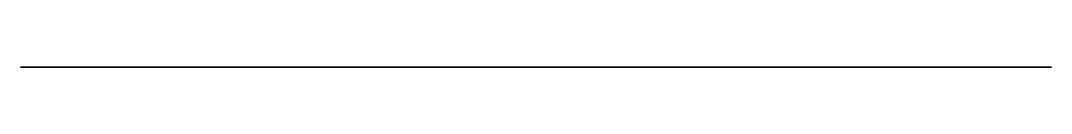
# Model space of a CAD drawing. Header units: millimetres. Extents: x -23.7 to -4.9, y 0 to 0.
import ezdxf

# ---------------------------------------------------------------- set-up
doc = ezdxf.new("R2010")
doc.units = ezdxf.units.MM
doc.layers.get('0').update_dxf_attribs({"color": 194, "true_color": 0x551cb1})

msp = doc.modelspace()

# ---------------------------------------------------------------- linework, layer by layer
at = {"color": 121, "true_color": 0xa6e5e5}
msp.add_polyline3d([(-4.866, 0, -16.448), (-4.866, 0, -35.098), (-18.792, 0, -35.098), (-23.728, 0, -23.65), (-23.728, 0, 127.311), (-16.758, 0, 127.311), (-16.747, 0, 120.982), (-15.607, 0, 120.972), (-14.45, 0, 120.908), (-13.88, 0, 120.841), (-13.322, 0, 120.742), (-13.05, 0, 120.679), (-12.783, 0, 120.605), (-12.522, 0, 120.521), (-12.268, 0, 120.425), (-11.979, 0, 120.297), (-11.689, 0, 120.147), (-11.401, 0, 119.98), (-11.118, 0, 119.798), (-10.844, 0, 119.603), (-10.58, 0, 119.398), (-10.331, 0, 119.186), (-10.1, 0, 118.97), (-9.883, 0, 118.742), (-9.677, 0, 118.497), (-9.483, 0, 118.235), (-9.301, 0, 117.96), (-9.131, 0, 117.671), (-8.974, 0, 117.372), (-8.83, 0, 117.064), (-8.698, 0, 116.749), (-8.581, 0, 116.428), (-8.477, 0, 116.103), (-8.387, 0, 115.776), (-8.312, 0, 115.448), (-8.252, 0, 115.122), (-8.206, 0, 114.799), (-8.176, 0, 114.48), (-8.162, 0, 114.168), (-8.165, 0, 113.956), (-8.182, 0, 113.737), (-8.212, 0, 113.512), (-8.254, 0, 113.284), (-8.309, 0, 113.052), (-8.374, 0, 112.819), (-8.448, 0, 112.586), (-8.532, 0, 112.354), (-8.724, 0, 111.9), (-8.943, 0, 111.468), (-9.06, 0, 111.264), (-9.181, 0, 111.07), (-9.306, 0, 110.887), (-9.433, 0, 110.716), (-9.7, 0, 110.397), (-9.987, 0, 110.099), (-10.293, 0, 109.821), (-10.617, 0, 109.565), (-10.957, 0, 109.331), (-11.313, 0, 109.121), (-11.683, 0, 108.935), (-12.066, 0, 108.774), (-12.005, 0, 108.598), (-11.938, 0, 108.425), (-11.864, 0, 108.255), (-11.783, 0, 108.088), (-11.696, 0, 107.924), (-11.603, 0, 107.764), (-11.503, 0, 107.607), (-11.397, 0, 107.455), (-11.285, 0, 107.306), (-11.168, 0, 107.162), (-11.045, 0, 107.023), (-10.917, 0, 106.889), (-10.784, 0, 106.76), (-10.646, 0, 106.636), (-10.502, 0, 106.518), (-10.355, 0, 106.405), (-10.203, 0, 106.298), (-10.047, 0, 106.198), (-9.887, 0, 106.103), (-9.724, 0, 106.015), (-9.557, 0, 105.933), (-9.387, 0, 105.858), (-9.215, 0, 105.79), (-9.04, 0, 105.728), (-9.04, 0, -8.788), (-8.746, 0, -8.865), (-8.459, 0, -8.958), (-8.177, 0, -9.066), (-7.902, 0, -9.19), (-7.634, 0, -9.33), (-7.375, 0, -9.484), (-7.124, 0, -9.653), (-6.882, 0, -9.835), (-6.651, 0, -10.032), (-6.432, 0, -10.242), (-6.224, 0, -10.464), (-6.029, 0, -10.697), (-5.847, 0, -10.94), (-5.68, 0, -11.193), (-5.526, 0, -11.456), (-5.388, 0, -11.726), (-5.272, 0, -11.991), (-5.173, 0, -12.263), (-5.091, 0, -12.541), (-5.024, 0, -12.824), (-4.97, 0, -13.112), (-4.929, 0, -13.405), (-4.876, 0, -14)], close=True, dxfattribs=at)

doc.saveas('drawing.dxf')
